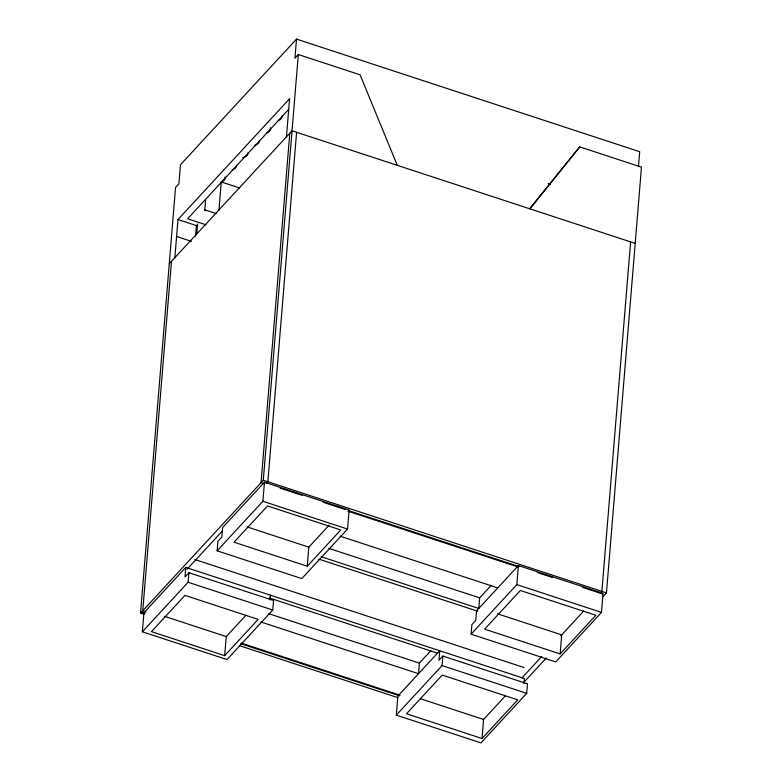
<?xml version="1.0" encoding="UTF-8"?>
<svg xmlns="http://www.w3.org/2000/svg" width="782" height="782" viewBox="0 0 782 782"><rect width="100%" height="100%" fill="white"/><g stroke="black" fill="none" stroke-linecap="round" stroke-linejoin="round"><path stroke-width="1.17" d="M143.956 614.31L140.525 613.186L175.539 187.465L178.892 183.838L180.456 164.777L296.525 39.1L639.696 151.708L638.523 166.009M171.483 261.296L142.754 610.771L146.234 611.915M185.784 567.409L184.992 576.94L188.902 572.717L273.553 600.488L272.771 610.019L227.005 659.568L142.363 631.788L143.927 612.726L185.784 567.409L524.37 678.522L523.979 683.282M174.855 257.669L177.983 219.547L289.594 98.708L286.456 136.83M195.568 236.086L196.468 225.196M196.79 233.671L197.582 223.984M205.099 210.827A8.934 4.946 4.7 0 1 204.776 209.83L205.607 199.703M142.363 631.788L188.12 582.248L188.902 572.717M218.931 210.309L221.257 181.952A8.934 4.946 4.7 0 0 225.001 176.928M217.142 550.821L217.924 541.291L221.824 537.068L222.606 527.537L264.463 482.22L349.114 509.991L347.54 529.062L301.784 578.602L217.142 550.821L262.899 501.282L264.463 482.22M224.669 655.648L258.148 619.393L184.933 595.376L151.454 631.631L224.669 655.648L226.233 636.587L245.831 615.366M296.525 39.1L294.961 58.161L298.313 54.535L360.082 74.808L397.276 165.315M289.79 133.204L261.061 482.68L264.541 483.814M140.525 613.186L263.29 480.256L298.313 54.535M296.603 132.285L267.864 481.761L266.222 483.54M270.034 599.96L270.425 595.19M307.258 566.227L340.737 529.971L267.532 505.954L234.043 542.2L307.258 566.227L308.822 547.165L329.242 525.054M396.308 715.119L397.872 696.058L439.728 650.741L438.937 660.272L442.847 656.049L527.498 683.82L526.706 693.351L480.95 742.9L396.308 715.119L442.065 665.58L442.847 656.049M430.941 650.614L419.387 663.116L418.517 673.703L260.817 621.954M471.077 634.153L471.869 624.623L475.769 620.4L476.551 610.869L518.407 565.552L603.059 593.323L601.485 612.384L555.728 661.934L471.077 634.153L516.843 584.613L518.407 565.552M491.204 585.356L479.659 597.859L478.789 608.445L321.089 556.696M482.015 738.521L517.723 699.851L442.231 675.081L406.513 713.751L482.015 738.521L483.579 719.46L420.667 698.815M560.137 653.938L595.855 615.268L520.353 590.488L484.645 629.158L560.137 653.938L561.701 634.867L497.645 613.85M630.615 241.892L601.886 591.368L600.234 593.147M602.336 597.331L606.461 592.873L641.475 167.143L579.706 146.879L529.639 208.726M529.971 208.862L579.706 146.879M288.695 109.353L187.641 218.774L206.204 224.864M169.254 263.72L292.038 130.79L635.209 243.398M187.123 569.188L222.547 530.831M483.237 719.831L505.495 695.736M521.956 677.906L541.731 656.489M560.684 635.971L583.753 610.996M523.236 682.979L546.315 657.994M548.133 183.545L550.45 184.298M221.257 181.952L239.791 188.042M204.776 209.83L216.291 213.603M177.983 219.547L197.699 226.018M176.595 236.487L191.668 241.433M263.29 480.256L606.461 592.873M280.142 488.154L302.175 495.377M323.044 502.23L345.077 509.453M348.557 510.597L519.013 566.53M537.566 572.62L552.639 577.566M582.786 587.458L602.502 593.929M348.01 511.213L518.437 567.136M262.899 501.282L347.54 529.062M516.843 584.613L601.485 612.384M340.062 536.159L497.763 587.908M328.919 548.397L479.659 597.859M247.053 526.892L308.822 547.165M318.851 559.12L477.714 611.25M194.767 559.482L524.087 667.554M269.36 597.986L437.49 653.166M188.12 582.248L272.771 610.019M442.065 665.58L526.706 693.351M268.646 613.645L419.387 663.116M164.464 616.314L226.233 636.587M241.296 643.107L400.13 695.227M240.729 643.703L399.592 695.833M141.64 611.974L145.071 613.108M239.517 645.668L398.058 697.7M281.862 116.049A8.934 4.946 4.7 0 1 278.343 120.438M270.357 127.818A8.934 4.946 4.7 0 1 266.242 132.95M259.253 141.112A8.934 4.946 4.7 0 1 254.903 145.227M247.845 152.881A8.934 4.946 4.7 0 1 242.762 157.7M236.506 165.158A8.934 4.946 4.7 0 1 232.225 169.782"/></g></svg>
